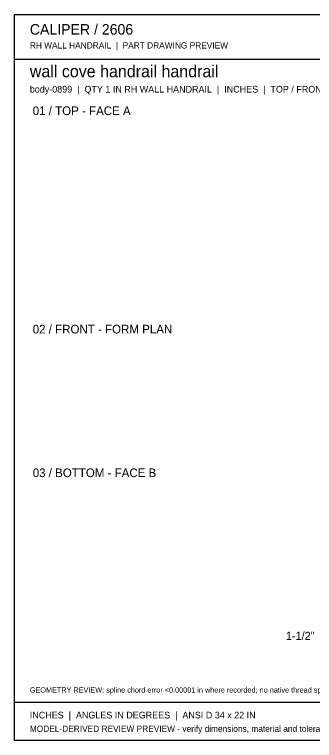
# Model space of a CAD drawing. Header units: inches. Extents: x 21 to 1475, y 21 to 947.
# Drawn here: x 21 to 404, y 21 to 947 of the extents above; entities that cross this region are included whole.
import ezdxf
from ezdxf.enums import TextEntityAlignment as Align

# ---------------------------------------------------------------- set-up
doc = ezdxf.new("R2010")
doc.units = ezdxf.units.IN
doc.header["$MEASUREMENT"] = 0

msp = doc.modelspace()

# ---------------------------------------------------------------- linework, layer by layer
at = {"layer": 'OUTLINE'}
for p, q in [((20.78, 947.22), (1475.22, 947.22)), ((20.78, 20.78), (20.78, 947.22)), ((20.78, 890.39), (1475.22, 890.39)), ((20.78, 69.67), (1475.22, 69.67)), ((1475.22, 20.78), (20.78, 20.78))]:
    msp.add_line(p, q, dxfattribs=at)

# ---------------------------------------------------------------- texts
at = {"layer": 'ANNOTATION'}
for s, height, p in [('CALIPER / 2606', 13.4444, (40.33, 921.56)), ('RH WALL HANDRAIL  |  PART DRAWING PREVIEW', 7.9444, (40.33, 903.83)), ('wall cove handrail handrail', 15.2778, (40.33, 867.17)), ('body-0899  |  QTY 1 IN RH WALL HANDRAIL  |  INCHES  |  TOP / FRONT / BOTTOM SCALE 1:44', 8.5556, (40.33, 847.61)), ('01 / TOP - FACE A', 11, (44, 818.89)), ('02 / FRONT - FORM PLAN', 11, (44, 540.22)), ('03 / BOTTOM - FACE B', 11, (44, 356.89)), ('GEOMETRY REVIEW: spline chord error <0.00001 in where recorded; no native thread specifications supplied.', 6.72222, (40.33, 81.89)), ('INCHES  |  ANGLES IN DEGREES  |  ANSI D 34 x 22 IN', 8.5556, (40.33, 48.89)), ('MODEL-DERIVED REVIEW PREVIEW - verify dimensions, material and tolerances before fabrication.', 7.9444, (40.33, 31.78))]:
    msp.add_text(s, height=height, dxfattribs=at).set_placement(p)
msp.add_text('1-1/2"', height=10.389, dxfattribs=at).set_placement((403.78, 149.09), align=Align.RIGHT)

doc.saveas('drawing.dxf')
